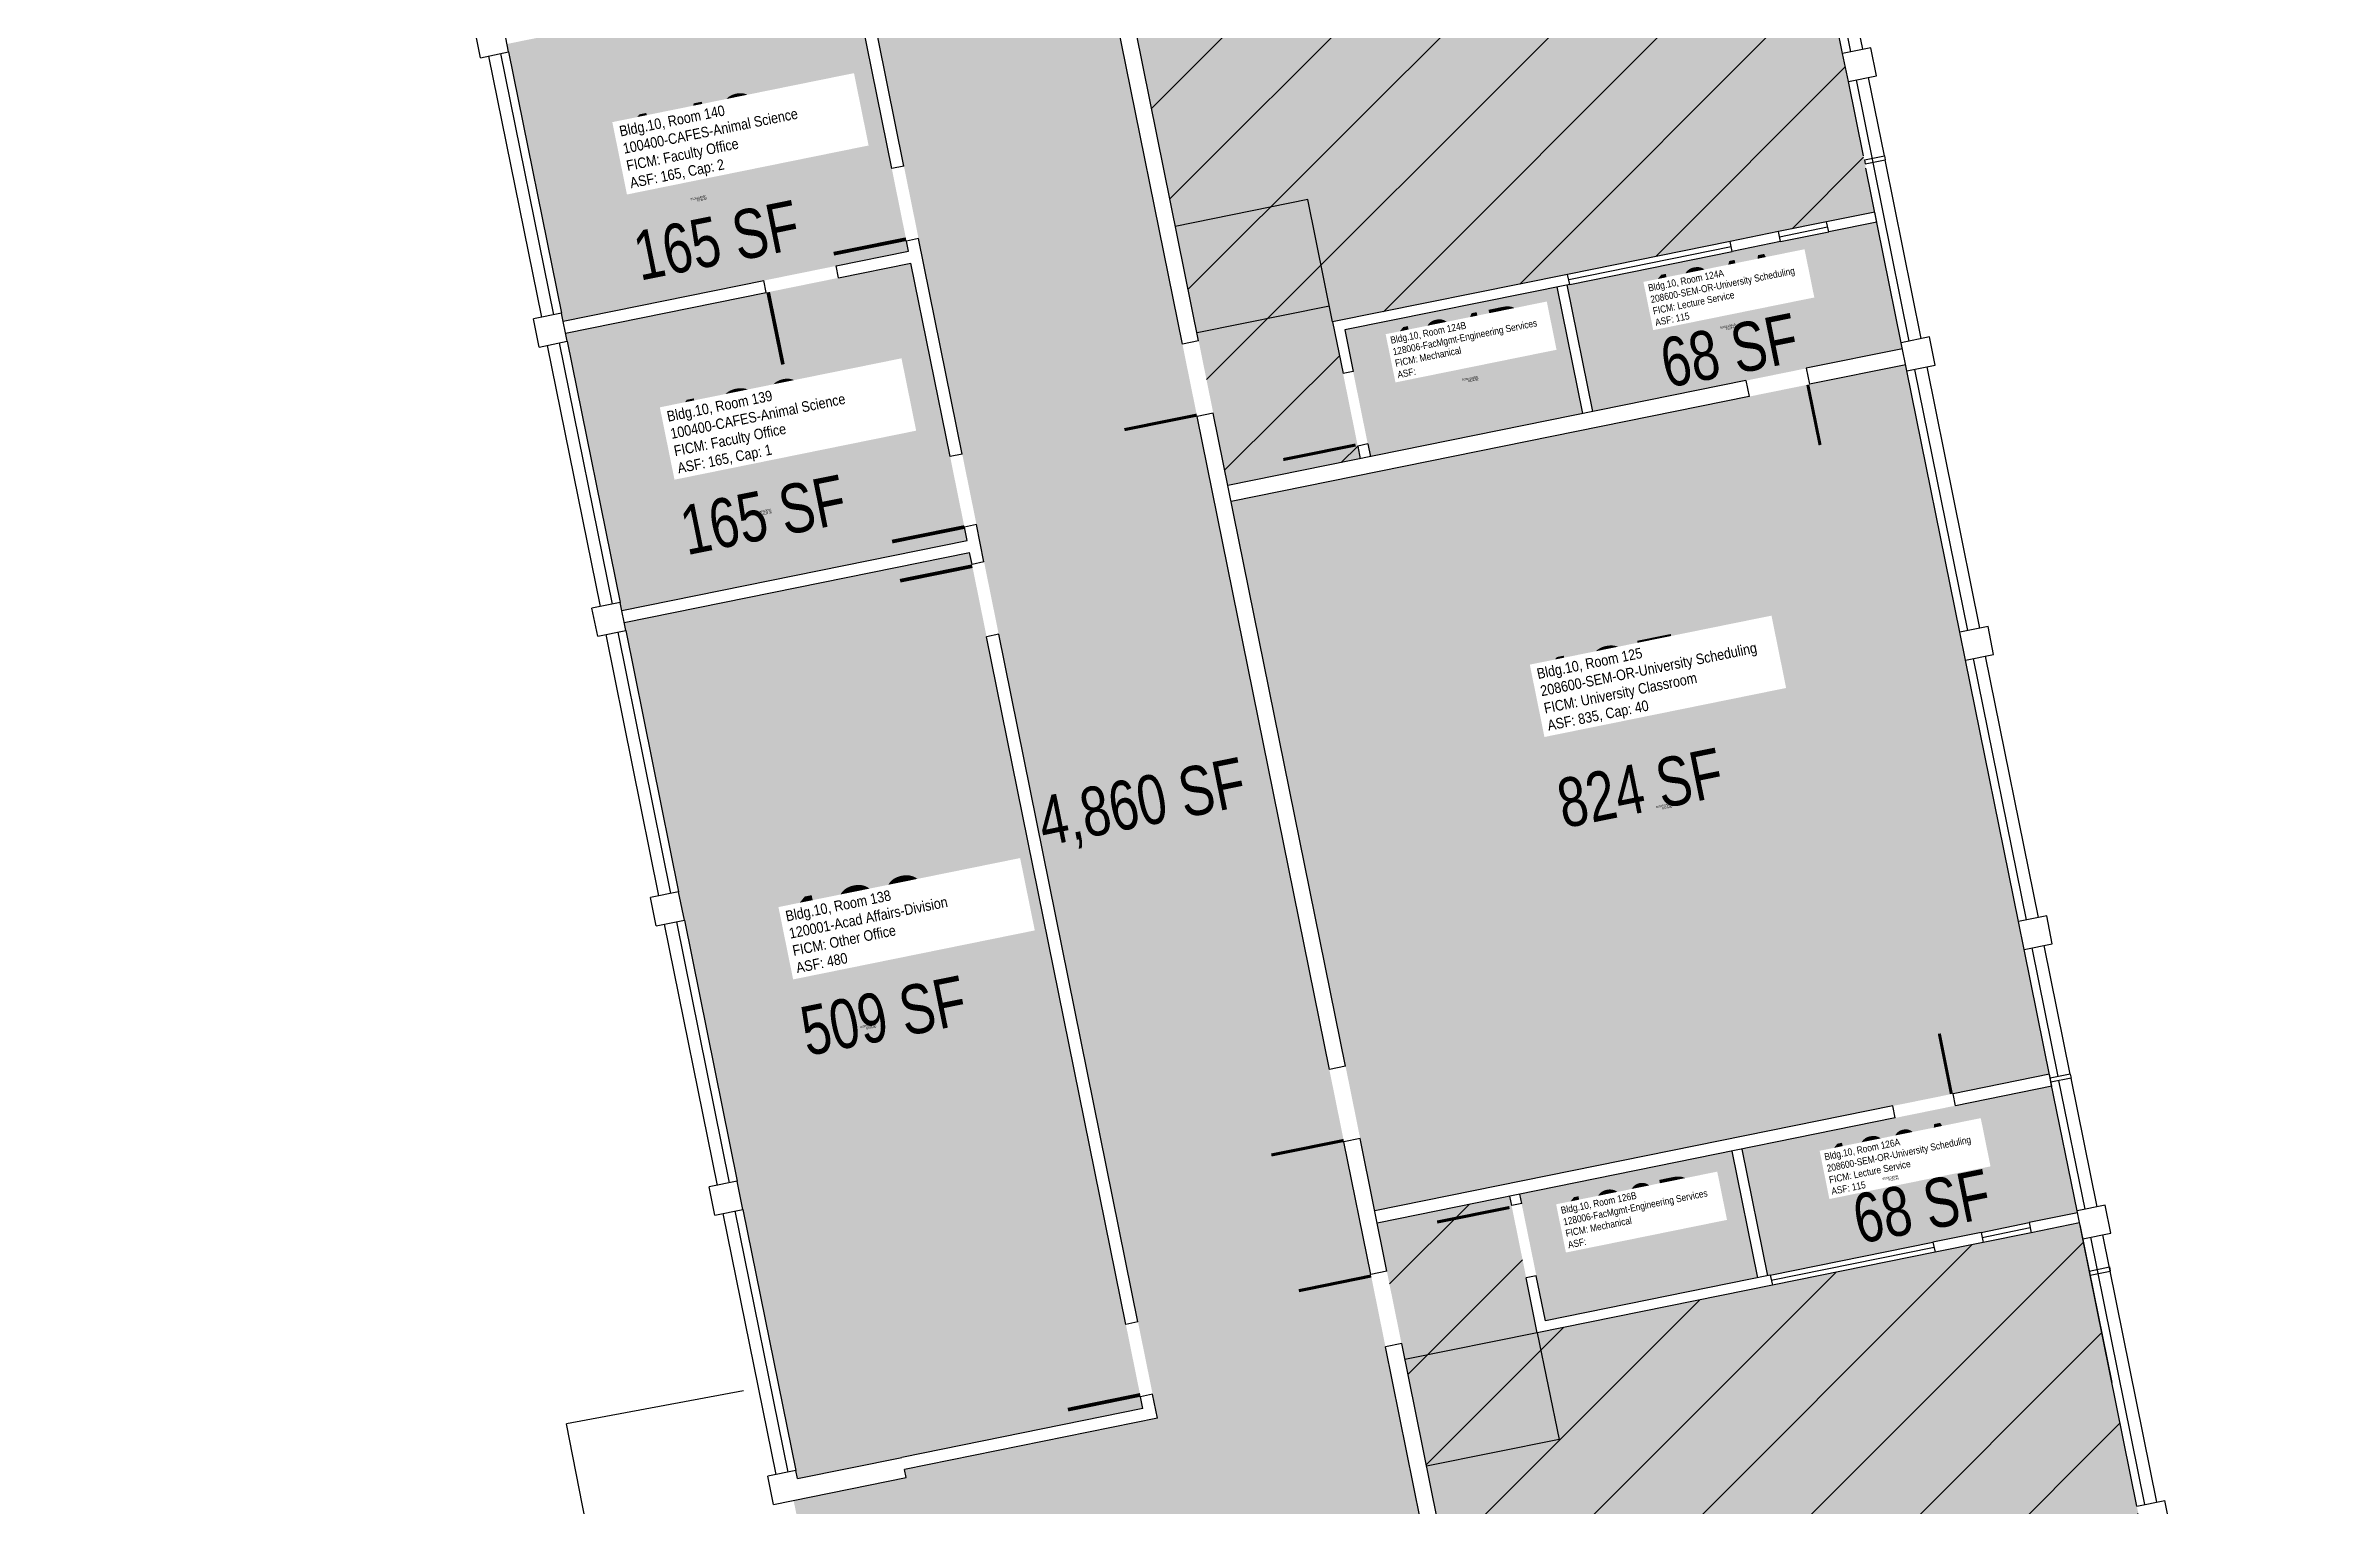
# Model space of a CAD drawing. Header units: inches. Extents: x 69210405 to 69213239, y 27678837 to 27683194.
# Drawn here: x 69210740 to 69211857, y 27680290 to 27681003 of the extents above; entities that cross this region are included whole.
import ezdxf
from ezdxf.enums import TextEntityAlignment as Align

# ---------------------------------------------------------------- set-up
doc = ezdxf.new("R2010")
doc.units = ezdxf.units.IN
doc.header["$LTSCALE"] = 0.25
doc.header["$MEASUREMENT"] = 0
for name, color, linetype in [('A-DOOR', 2, 'CONTINUOUS'), ('A-FLOR', 3, 'CONTINUOUS'), ('A-GLAZ', 1, 'CONTINUOUS'), ('A-IDEN-RNUM', 7, 'CONTINUOUS'), ('A-IDEN-SNUM', 4, 'CONTINUOUS'), ('A-IDEN-VNUM', 4, 'CONTINUOUS'), ('A-SITE', 3, 'CONTINUOUS'), ('A-WALL', 5, 'CONTINUOUS'), ('AREA-TEXT', 3, 'CONTINUOUS'), ('Rooms-Capacity', 4, 'CONTINUOUS'), ('Rooms-Category-Color', 7, 'CONTINUOUS'), ('Rooms-College-Color', 7, 'CONTINUOUS'), ('Rooms-Department-Color', 7, 'CONTINUOUS'), ('Rooms-Division-Color', 7, 'CONTINUOUS'), ('Rooms-Information', 7, 'CONTINUOUS')]:
    doc.layers.add(name, color=color, linetype=linetype)
doc.styles.add('CP_AREA', font='arial.ttf', dxfattribs={"height": 15})
doc.styles.add('CP_ROOMSNUMBER', font='arial.ttf', dxfattribs={"height": 1})
doc.styles.add('CP_ROOMVNUMBER', font='arial.ttf', dxfattribs={"width": 0.85, "height": 0.075})
pattern_1 = [(45, (0, 0), (-26.516504294, 26.516504294), [])]

msp = doc.modelspace()

# ---------------------------------------------------------------- hatches: boundary and pattern name
at = {"layer": 'Rooms-Capacity'}
h = msp.add_hatch(dxfattribs=at)
h.set_pattern_fill('ANSI31', color=256, scale=300, style=0)
h.set_pattern_definition(pattern_1)
h.paths.add_polyline_path([(69211317, 27680788.1), (69211381.6, 27680801.2), (69211368.1, 27680867.9), (69211632.7, 27680921.5), (69211617, 27680998.9), (69211591.2, 27681126.3), (69211588.4, 27681140), (69211562.6, 27681267.5), (69211559.8, 27681281.2), (69211534, 27681408.6), (69211505.8, 27681402.9), (69211504.8, 27681407.8), (69211203.8, 27681346.8)])
h = msp.add_hatch(dxfattribs=at)
h.set_pattern_fill('ANSI31', color=256, scale=300, style=0)
h.set_pattern_definition(pattern_1)
h.paths.add_polyline_path([(69211503, 27679869.8), (69211832.3, 27679936.5), (69211820, 27679997.3), (69211817.2, 27680011), (69211791.4, 27680138.4), (69211788.6, 27680152.1), (69211763.4, 27680276.6), (69211760.6, 27680290.3), (69211732.6, 27680428.5), (69211468, 27680374.9), (69211454.5, 27680441.6), (69211389.8, 27680428.4)])
at = {"layer": 'Rooms-Category-Color', "true_color": 0xadadad}
for points in [[(69211038.4, 27682122.3), (69211056, 27682125.9), (69211040.9, 27682200.4), (69211023.3, 27682196.8), (69211016.2, 27682232.1), (69211035.8, 27682236.1), (69211022.6, 27682300.8), (69211136.3, 27682323.8), (69211134.7, 27682331.7), (69211209.2, 27682346.8), (69212111.9, 27682529.7), (69212115.6, 27682511.6), (69212139.1, 27682516.3), (69212135.4, 27682534.5), (69212751, 27682659.2), (69212748.7, 27682671), (69212868.3, 27682695.2), (69212844.4, 27682812.8), (69210740, 27682386.4), (69210755.5, 27682309.9), (69210759.4, 27682310.7), (69210781.7, 27682200.9), (69210788.4, 27682167.6), (69210906, 27682191.4), (69211007.7, 27681689.7), (69211007.7, 27681689.7), (69211282.6, 27680333.3), (69211159.1, 27680308.2), (69211159.9, 27680304.3), (69211105, 27680293.2), (69211118.5, 27680226.5), (69211173.4, 27680237.6), (69211174.2, 27680233.7), (69211268.3, 27680252.8), (69211272.8, 27680230.2), (69211302.2, 27680236.2), (69211553.2, 27678997.7), (69211666.9, 27679020.8)], [(69211374, 27680864), (69211477.5, 27680885), (69211490.1, 27680823.2), (69211386.5, 27680802.2)], [(69211459.4, 27680442.5), (69211562.9, 27680463.5), (69211575.5, 27680401.7), (69211472, 27680380.8)]]:
    msp.add_hatch(color=253, dxfattribs=at).paths.add_polyline_path(points)
at = {"layer": 'Rooms-Category-Color', "true_color": 0xffff64}
for points in [[(69211317, 27680788.1), (69211381.6, 27680801.2), (69211368.1, 27680867.9), (69211632.7, 27680921.5), (69211617, 27680998.9), (69211591.2, 27681126.3), (69211588.4, 27681140), (69211562.6, 27681267.5), (69211559.8, 27681281.2), (69211534, 27681408.6), (69211505.8, 27681402.9), (69211504.8, 27681407.8), (69211203.8, 27681346.8)], [(69211569.8, 27680839.3), (69211646.2, 27680854.8), (69211645.6, 27680857.8), (69211633.7, 27680916.6), (69211482.4, 27680886), (69211495, 27680824.2)], [(69211318.6, 27680780.3), (69211388.7, 27680434.3), (69211717.9, 27680501), (69211705.6, 27680561.8), (69211702.8, 27680575.5), (69211677, 27680702.9), (69211674.2, 27680716.6), (69211648.4, 27680844.1), (69211647.8, 27680847)], [(69211731.6, 27680433.4), (69211729.6, 27680443.2), (69211725.1, 27680465.8), (69211719.1, 27680495.2), (69211642.7, 27680479.7), (69211567.8, 27680464.5), (69211580.4, 27680402.7)], [(69211503, 27679869.8), (69211832.3, 27679936.5), (69211820, 27679997.3), (69211817.2, 27680011), (69211791.4, 27680138.4), (69211788.6, 27680152.1), (69211763.4, 27680276.6), (69211760.6, 27680290.3), (69211732.6, 27680428.5), (69211468, 27680374.9), (69211454.5, 27680441.6), (69211389.8, 27680428.4)]]:
    msp.add_hatch(color=51, dxfattribs=at).paths.add_polyline_path(points)
at = {"layer": 'Rooms-Category-Color', "true_color": 0xfa9ba3}
for points in [[(69210965.1, 27681003.5), (69210965.9, 27680999.6), (69210991.8, 27680872.2), (69210992.5, 27680868.3), (69211161.1, 27680902.4), (69211133.7, 27681037.7)], [(69210993.7, 27680862.4), (69210994.5, 27680858.5), (69211020.4, 27680731.1), (69211021.1, 27680727.2), (69211189.7, 27680761.3), (69211162.3, 27680896.6)], [(69211190.9, 27680755.4), (69211022.3, 27680721.3), (69211023.1, 27680717.4), (69211048.9, 27680589.9), (69211051.7, 27680576.2), (69211077.5, 27680448.8), (69211080.3, 27680435.1), (69211106.1, 27680307.7), (69211106.9, 27680303.8), (69211157.9, 27680314.1), (69211275.5, 27680337.9)]]:
    msp.add_hatch(color=241, dxfattribs=at).paths.add_polyline_path(points)
at = {"layer": 'Rooms-College-Color', "true_color": 0xadadad}
for points in [[(69211038.4, 27682122.3), (69211056, 27682125.9), (69211040.9, 27682200.4), (69211023.3, 27682196.8), (69211016.2, 27682232.1), (69211035.8, 27682236.1), (69211022.6, 27682300.8), (69211136.3, 27682323.8), (69211134.7, 27682331.7), (69211209.2, 27682346.8), (69212111.9, 27682529.7), (69212115.6, 27682511.6), (69212139.1, 27682516.3), (69212135.4, 27682534.5), (69212751, 27682659.2), (69212748.7, 27682671), (69212868.3, 27682695.2), (69212844.4, 27682812.8), (69210740, 27682386.4), (69210755.5, 27682309.9), (69210759.4, 27682310.7), (69210781.7, 27682200.9), (69210788.4, 27682167.6), (69210906, 27682191.4), (69211007.7, 27681689.7), (69211007.7, 27681689.7), (69211282.6, 27680333.3), (69211159.1, 27680308.2), (69211159.9, 27680304.3), (69211105, 27680293.2), (69211118.5, 27680226.5), (69211173.4, 27680237.6), (69211174.2, 27680233.7), (69211268.3, 27680252.8), (69211272.8, 27680230.2), (69211302.2, 27680236.2), (69211553.2, 27678997.7), (69211666.9, 27679020.8)], [(69211374, 27680864), (69211477.5, 27680885), (69211490.1, 27680823.2), (69211386.5, 27680802.2)], [(69211459.4, 27680442.5), (69211562.9, 27680463.5), (69211575.5, 27680401.7), (69211472, 27680380.8)]]:
    msp.add_hatch(color=253, dxfattribs=at).paths.add_polyline_path(points)
at = {"layer": 'Rooms-College-Color', "true_color": 0xffff64}
for points in [[(69211317, 27680788.1), (69211381.6, 27680801.2), (69211368.1, 27680867.9), (69211632.7, 27680921.5), (69211617, 27680998.9), (69211591.2, 27681126.3), (69211588.4, 27681140), (69211562.6, 27681267.5), (69211559.8, 27681281.2), (69211534, 27681408.6), (69211505.8, 27681402.9), (69211504.8, 27681407.8), (69211203.8, 27681346.8)], [(69211569.8, 27680839.3), (69211646.2, 27680854.8), (69211645.6, 27680857.8), (69211633.7, 27680916.6), (69211482.4, 27680886), (69211495, 27680824.2)], [(69211318.6, 27680780.3), (69211388.7, 27680434.3), (69211717.9, 27680501), (69211705.6, 27680561.8), (69211702.8, 27680575.5), (69211677, 27680702.9), (69211674.2, 27680716.6), (69211648.4, 27680844.1), (69211647.8, 27680847)], [(69211731.6, 27680433.4), (69211729.6, 27680443.2), (69211725.1, 27680465.8), (69211719.1, 27680495.2), (69211642.7, 27680479.7), (69211567.8, 27680464.5), (69211580.4, 27680402.7)], [(69211503, 27679869.8), (69211832.3, 27679936.5), (69211820, 27679997.3), (69211817.2, 27680011), (69211791.4, 27680138.4), (69211788.6, 27680152.1), (69211763.4, 27680276.6), (69211760.6, 27680290.3), (69211732.6, 27680428.5), (69211468, 27680374.9), (69211454.5, 27680441.6), (69211389.8, 27680428.4)]]:
    msp.add_hatch(color=51, dxfattribs=at).paths.add_polyline_path(points)
at = {"layer": 'Rooms-College-Color', "true_color": 0xe3c5e1}
for points in [[(69210965.1, 27681003.5), (69210965.9, 27680999.6), (69210991.8, 27680872.2), (69210992.5, 27680868.3), (69211161.1, 27680902.4), (69211133.7, 27681037.7)], [(69210993.7, 27680862.4), (69210994.5, 27680858.5), (69211020.4, 27680731.1), (69211021.1, 27680727.2), (69211189.7, 27680761.3), (69211162.3, 27680896.6)]]:
    msp.add_hatch(color=254, dxfattribs=at).paths.add_polyline_path(points)
at = {"layer": 'Rooms-College-Color', "true_color": 0x80bc67}
msp.add_hatch(color=83, dxfattribs=at).paths.add_polyline_path([(69211190.9, 27680755.4), (69211022.3, 27680721.3), (69211023.1, 27680717.4), (69211048.9, 27680589.9), (69211051.7, 27680576.2), (69211077.5, 27680448.8), (69211080.3, 27680435.1), (69211106.1, 27680307.7), (69211106.9, 27680303.8), (69211157.9, 27680314.1), (69211275.5, 27680337.9)])
at = {"layer": 'Rooms-Department-Color', "true_color": 0xacacac}
for points in [[(69211038.4, 27682122.3), (69211056, 27682125.9), (69211040.9, 27682200.4), (69211023.3, 27682196.8), (69211016.2, 27682232.1), (69211035.8, 27682236.1), (69211022.6, 27682300.8), (69211136.3, 27682323.8), (69211134.7, 27682331.7), (69211209.2, 27682346.8), (69212111.9, 27682529.7), (69212115.6, 27682511.6), (69212139.1, 27682516.3), (69212135.4, 27682534.5), (69212751, 27682659.2), (69212748.7, 27682671), (69212868.3, 27682695.2), (69212844.4, 27682812.8), (69210740, 27682386.4), (69210755.5, 27682309.9), (69210759.4, 27682310.7), (69210781.7, 27682200.9), (69210788.4, 27682167.6), (69210906, 27682191.4), (69211007.7, 27681689.7), (69211007.7, 27681689.7), (69211282.6, 27680333.3), (69211159.1, 27680308.2), (69211159.9, 27680304.3), (69211105, 27680293.2), (69211118.5, 27680226.5), (69211173.4, 27680237.6), (69211174.2, 27680233.7), (69211268.3, 27680252.8), (69211272.8, 27680230.2), (69211302.2, 27680236.2), (69211553.2, 27678997.7), (69211666.9, 27679020.8)], [(69211374, 27680864), (69211477.5, 27680885), (69211490.1, 27680823.2), (69211386.5, 27680802.2)], [(69211459.4, 27680442.5), (69211562.9, 27680463.5), (69211575.5, 27680401.7), (69211472, 27680380.8)]]:
    msp.add_hatch(color=253, dxfattribs=at).paths.add_polyline_path(points)
at = {"layer": 'Rooms-Department-Color', "true_color": 0x003fff}
for points in [[(69211317, 27680788.1), (69211381.6, 27680801.2), (69211368.1, 27680867.9), (69211632.7, 27680921.5), (69211617, 27680998.9), (69211591.2, 27681126.3), (69211588.4, 27681140), (69211562.6, 27681267.5), (69211559.8, 27681281.2), (69211534, 27681408.6), (69211505.8, 27681402.9), (69211504.8, 27681407.8), (69211203.8, 27681346.8)], [(69211569.8, 27680839.3), (69211646.2, 27680854.8), (69211645.6, 27680857.8), (69211633.7, 27680916.6), (69211482.4, 27680886), (69211495, 27680824.2)], [(69211318.6, 27680780.3), (69211388.7, 27680434.3), (69211717.9, 27680501), (69211705.6, 27680561.8), (69211702.8, 27680575.5), (69211677, 27680702.9), (69211674.2, 27680716.6), (69211648.4, 27680844.1), (69211647.8, 27680847)], [(69211731.6, 27680433.4), (69211729.6, 27680443.2), (69211725.1, 27680465.8), (69211719.1, 27680495.2), (69211642.7, 27680479.7), (69211567.8, 27680464.5), (69211580.4, 27680402.7)], [(69211503, 27679869.8), (69211832.3, 27679936.5), (69211820, 27679997.3), (69211817.2, 27680011), (69211791.4, 27680138.4), (69211788.6, 27680152.1), (69211763.4, 27680276.6), (69211760.6, 27680290.3), (69211732.6, 27680428.5), (69211468, 27680374.9), (69211454.5, 27680441.6), (69211389.8, 27680428.4)]]:
    msp.add_hatch(color=160, dxfattribs=at).paths.add_polyline_path(points)
at = {"layer": 'Rooms-Department-Color', "true_color": 0xe3c5e1}
for points in [[(69210965.1, 27681003.5), (69210965.9, 27680999.6), (69210991.8, 27680872.2), (69210992.5, 27680868.3), (69211161.1, 27680902.4), (69211133.7, 27681037.7)], [(69210993.7, 27680862.4), (69210994.5, 27680858.5), (69211020.4, 27680731.1), (69211021.1, 27680727.2), (69211189.7, 27680761.3), (69211162.3, 27680896.6)]]:
    msp.add_hatch(color=254, dxfattribs=at).paths.add_polyline_path(points)
at = {"layer": 'Rooms-Department-Color', "true_color": 0x62f98f}
msp.add_hatch(color=91, dxfattribs=at).paths.add_polyline_path([(69211190.9, 27680755.4), (69211022.3, 27680721.3), (69211023.1, 27680717.4), (69211048.9, 27680589.9), (69211051.7, 27680576.2), (69211077.5, 27680448.8), (69211080.3, 27680435.1), (69211106.1, 27680307.7), (69211106.9, 27680303.8), (69211157.9, 27680314.1), (69211275.5, 27680337.9)])
at = {"layer": 'Rooms-Division-Color', "true_color": 0xadadad}
for points in [[(69211038.4, 27682122.3), (69211056, 27682125.9), (69211040.9, 27682200.4), (69211023.3, 27682196.8), (69211016.2, 27682232.1), (69211035.8, 27682236.1), (69211022.6, 27682300.8), (69211136.3, 27682323.8), (69211134.7, 27682331.7), (69211209.2, 27682346.8), (69212111.9, 27682529.7), (69212115.6, 27682511.6), (69212139.1, 27682516.3), (69212135.4, 27682534.5), (69212751, 27682659.2), (69212748.7, 27682671), (69212868.3, 27682695.2), (69212844.4, 27682812.8), (69210740, 27682386.4), (69210755.5, 27682309.9), (69210759.4, 27682310.7), (69210781.7, 27682200.9), (69210788.4, 27682167.6), (69210906, 27682191.4), (69211007.7, 27681689.7), (69211007.7, 27681689.7), (69211282.6, 27680333.3), (69211159.1, 27680308.2), (69211159.9, 27680304.3), (69211105, 27680293.2), (69211118.5, 27680226.5), (69211173.4, 27680237.6), (69211174.2, 27680233.7), (69211268.3, 27680252.8), (69211272.8, 27680230.2), (69211302.2, 27680236.2), (69211553.2, 27678997.7), (69211666.9, 27679020.8)], [(69211374, 27680864), (69211477.5, 27680885), (69211490.1, 27680823.2), (69211386.5, 27680802.2)], [(69211459.4, 27680442.5), (69211562.9, 27680463.5), (69211575.5, 27680401.7), (69211472, 27680380.8)]]:
    msp.add_hatch(color=253, dxfattribs=at).paths.add_polyline_path(points)
at = {"layer": 'Rooms-Division-Color', "true_color": 0x003fff}
for points in [[(69211317, 27680788.1), (69211381.6, 27680801.2), (69211368.1, 27680867.9), (69211632.7, 27680921.5), (69211617, 27680998.9), (69211591.2, 27681126.3), (69211588.4, 27681140), (69211562.6, 27681267.5), (69211559.8, 27681281.2), (69211534, 27681408.6), (69211505.8, 27681402.9), (69211504.8, 27681407.8), (69211203.8, 27681346.8)], [(69211569.8, 27680839.3), (69211646.2, 27680854.8), (69211645.6, 27680857.8), (69211633.7, 27680916.6), (69211482.4, 27680886), (69211495, 27680824.2)], [(69211318.6, 27680780.3), (69211388.7, 27680434.3), (69211717.9, 27680501), (69211705.6, 27680561.8), (69211702.8, 27680575.5), (69211677, 27680702.9), (69211674.2, 27680716.6), (69211648.4, 27680844.1), (69211647.8, 27680847)], [(69211731.6, 27680433.4), (69211729.6, 27680443.2), (69211725.1, 27680465.8), (69211719.1, 27680495.2), (69211642.7, 27680479.7), (69211567.8, 27680464.5), (69211580.4, 27680402.7)], [(69211503, 27679869.8), (69211832.3, 27679936.5), (69211820, 27679997.3), (69211817.2, 27680011), (69211791.4, 27680138.4), (69211788.6, 27680152.1), (69211763.4, 27680276.6), (69211760.6, 27680290.3), (69211732.6, 27680428.5), (69211468, 27680374.9), (69211454.5, 27680441.6), (69211389.8, 27680428.4)]]:
    msp.add_hatch(color=160, dxfattribs=at).paths.add_polyline_path(points)
at = {"layer": 'Rooms-Division-Color', "true_color": 0xe3c5e1}
for points in [[(69210965.1, 27681003.5), (69210965.9, 27680999.6), (69210991.8, 27680872.2), (69210992.5, 27680868.3), (69211161.1, 27680902.4), (69211133.7, 27681037.7)], [(69210993.7, 27680862.4), (69210994.5, 27680858.5), (69211020.4, 27680731.1), (69211021.1, 27680727.2), (69211189.7, 27680761.3), (69211162.3, 27680896.6)]]:
    msp.add_hatch(color=254, dxfattribs=at).paths.add_polyline_path(points)
at = {"layer": 'Rooms-Division-Color', "true_color": 0x62f98f}
msp.add_hatch(color=91, dxfattribs=at).paths.add_polyline_path([(69211190.9, 27680755.4), (69211022.3, 27680721.3), (69211023.1, 27680717.4), (69211048.9, 27680589.9), (69211051.7, 27680576.2), (69211077.5, 27680448.8), (69211080.3, 27680435.1), (69211106.1, 27680307.7), (69211106.9, 27680303.8), (69211157.9, 27680314.1), (69211275.5, 27680337.9)])

# ---------------------------------------------------------------- linework, layer by layer
at = {"layer": 'A-DOOR'}
for points in [[(69211159.9, 27680908.3, 1.8, 1.8, 0), (69211124.6, 27680901.2, 0, 0, 0), (69211124.8, 27680900.3, 0, 0, -0.414214), (69211152.9, 27680942.7, 0, 0, -0.414214)], [(69211092.6, 27680882.4, 1.8, 1.8, 0), (69211099.8, 27680847.2, 0, 0, 0), (69211098.9, 27680847, 0, 0, 0.414214), (69211127, 27680889.4, 0, 0, 0.414214)], [(69211301.8, 27680822.5, 1.5, 1.5, 0), (69211266.5, 27680815.4, 0, 0, 0), (69211266.7, 27680814.7, 0, 0, -0.414214), (69211294.8, 27680857.1, 0, 0, -0.414214)], [(69211379.3, 27680807.9, 1.5, 1.5, 0), (69211344, 27680800.8, 0, 0, 0), (69211344.1, 27680800, 0, 0, -0.414214), (69211372.3, 27680842.5, 0, 0, -0.414214)], [(69211600, 27680837.3, 1.5, 1.5, 0), (69211606, 27680807.9, 0, 0, 0), (69211606.7, 27680808.1, 0, 0, -0.414214), (69211571.4, 27680831.5, 0, 0, -0.414214)], [(69211188.4, 27680767.9, 1.8, 1.8, 0), (69211153.1, 27680760.8, 0, 0, 0), (69211153.3, 27680759.9, 0, 0, -0.414214), (69211181.4, 27680802.3, 0, 0, -0.414214)], [(69211192.2, 27680748.8, 1.8, 1.8, 0), (69211157, 27680741.7, 0, 0, 0), (69211156.8, 27680742.5, 0, 0, 0.414214), (69211199.2, 27680714.4, 0, 0, 0.414214)], [(69211670.1, 27680491.4, 1.5, 1.5, 0), (69211664.2, 27680520.8, 0, 0, 0), (69211664.9, 27680520.9, 0, 0, 0.414214), (69211641.5, 27680485.6, 0, 0, 0.414214)], [(69211373.5, 27680468.7, 1.5, 1.5, 0), (69211338.2, 27680461.6, 0, 0, 0), (69211338.3, 27680460.9, 0, 0, -0.414214), (69211366.5, 27680503.3, 0, 0, -0.414214)], [(69211454.4, 27680436, 1.5, 1.5, 0), (69211419.1, 27680428.9, 0, 0, 0), (69211419, 27680429.6, 0, 0, 0.414214), (69211461.4, 27680401.5, 0, 0, 0.414214)], [(69211386.9, 27680402.6, 1.5, 1.5, 0), (69211351.6, 27680395.4, 0, 0, 0), (69211351.4, 27680396.2, 0, 0, 0.414214), (69211393.9, 27680368, 0, 0, 0.414214)], [(69211274.2, 27680344.6, 1.8, 1.8, 0), (69211238.9, 27680337.4, 0, 0, 0), (69211239.1, 27680336.5, 0, 0, -0.414214), (69211267.2, 27680379, 0, 0, -0.414214)]]:
    msp.add_lwpolyline(points, format="xyseb", dxfattribs=at)
at = {"layer": 'A-FLOR'}
for p, q in [((69211356, 27680927.6), (69211291.3, 27680914.5)), ((69211368.1, 27680867.9), (69211356, 27680927.6)), ((69211366.6, 27680875.7), (69211301.9, 27680862.6)), ((69211468, 27680374.9), (69211403.4, 27680361.8)), ((69211468, 27680374.9), (69211478.6, 27680322.9)), ((69211478.6, 27680322.9), (69211413.9, 27680309.8))]:
    msp.add_line(p, q, dxfattribs=at)
at = {"layer": 'A-GLAZ'}
for p, q in [((69211617, 27680998.9), (69211591.2, 27681126.3)), ((69211621, 27680999.7), (69211595.1, 27681127.1)), ((69211626.8, 27681000.9), (69211601, 27681128.3)), ((69210956.1, 27680997.6), (69210982, 27680870.2)), ((69210962, 27680998.8), (69210987.8, 27680871.4)), ((69210965.9, 27680999.6), (69210991.8, 27680872.2)), ((69211627.2, 27680948.9), (69211619.8, 27680985.2)), ((69211649.5, 27680858.6), (69211623.7, 27680986)), ((69211637.4, 27680948.9), (69211629.6, 27680987.2)), ((69211645.6, 27680857.8), (69211628.4, 27680943)), ((69211655.4, 27680859.8), (69211637.8, 27680947)), ((69211562.1, 27680907.2), (69211482.8, 27680891.1)), ((69211609.2, 27680916.8), (69211585.7, 27680912)), ((69211586.2, 27680909.5), (69211609.7, 27680914.3)), ((69211586.7, 27680907.1), (69211610.2, 27680911.9)), ((69211483.3, 27680888.7), (69211562.6, 27680904.8)), ((69211483.8, 27680886.2), (69211563.1, 27680902.3)), ((69210984.7, 27680856.5), (69211010.6, 27680729.1)), ((69210990.6, 27680857.7), (69211016.4, 27680730.3)), ((69210994.5, 27680858.5), (69211020.4, 27680731.1)), ((69211674.2, 27680716.6), (69211648.4, 27680844.1)), ((69211678.1, 27680717.4), (69211652.3, 27680844.8)), ((69211684, 27680718.6), (69211658.2, 27680846)), ((69211023.1, 27680717.4), (69211048.9, 27680589.9)), ((69211013.3, 27680715.4), (69211039.1, 27680588)), ((69211019.2, 27680716.6), (69211045, 27680589.2)), ((69211702.8, 27680575.5), (69211677, 27680702.9)), ((69211706.7, 27680576.3), (69211680.9, 27680703.7)), ((69211712.6, 27680577.5), (69211686.8, 27680704.9)), ((69211041.9, 27680574.2), (69211067.7, 27680446.8)), ((69211047.8, 27680575.4), (69211073.6, 27680448)), ((69211051.7, 27680576.2), (69211077.5, 27680448.8)), ((69211718.3, 27680499.1), (69211705.6, 27680561.8)), ((69211722.2, 27680499.9), (69211709.5, 27680562.6)), ((69211728.1, 27680501.1), (69211715.4, 27680563.8)), ((69211731.4, 27680434.4), (69211718.7, 27680497.1)), ((69211735.3, 27680435.2), (69211722.6, 27680497.9)), ((69211741.2, 27680436.4), (69211728.5, 27680499.1)), ((69211077.5, 27680448.8), (69211077.5, 27680448.8)), ((69211070.5, 27680433.1), (69211096.3, 27680305.7)), ((69211076.4, 27680434.3), (69211102.2, 27680306.9)), ((69211080.3, 27680435.1), (69211106.1, 27680307.7)), ((69211684.6, 27680423.8), (69211708.1, 27680428.6)), ((69211732.8, 27680427.6), (69211748.4, 27680350.6)), ((69211581.7, 27680403), (69211661.1, 27680419.1)), ((69211582.2, 27680400.5), (69211661.6, 27680416.6)), ((69211685.1, 27680421.4), (69211708.6, 27680426.2)), ((69211709.1, 27680423.7), (69211685.6, 27680418.9)), ((69211760.6, 27680290.3), (69211734.2, 27680420.7)), ((69211764.5, 27680291.1), (69211738.1, 27680421.5)), ((69211770.4, 27680292.3), (69211744, 27680422.7)), ((69211662.1, 27680414.2), (69211582.7, 27680398.1))]:
    msp.add_line(p, q, dxfattribs=at)
at = {"layer": 'A-SITE'}
for p in [(69211080.6, 27680346.6), (69211058.5, 27680006.6)]:
    msp.add_line(p, (69210994.1, 27680330.4), dxfattribs=at)
at = {"layer": 'A-WALL'}
for p, q in [((69211294.8, 27680857.1), (69211204.2, 27681304)), ((69211302.7, 27680858.7), (69211212.1, 27681305.6)), ((69211158.8, 27680943.9), (69211137.4, 27681049.8)), ((69211152.9, 27680942.7), (69211133.7, 27681037.7)), ((69210952.2, 27680996.8), (69210949.4, 27681010.6)), ((69210965.9, 27680999.6), (69210963.2, 27681013.3)), ((69210952.2, 27680996.8), (69210965.9, 27680999.6)), ((69211630.8, 27681001.7), (69211617, 27680998.9)), ((69211619.8, 27680985.2), (69211617, 27680998.9)), ((69211633.5, 27680988), (69211630.8, 27681001.7)), ((69211619.8, 27680985.2), (69211633.5, 27680988)), ((69211158.8, 27680943.9), (69211152.9, 27680942.7)), ((69211627.6, 27680947), (69211637.4, 27680948.9)), ((69211627.6, 27680947), (69211628, 27680945)), ((69211628, 27680945), (69211637.8, 27680947)), ((69211637.4, 27680948.9), (69211637.8, 27680947)), ((69211632.7, 27680921.5), (69211609.2, 27680916.8)), ((69211633.7, 27680916.6), (69211632.7, 27680921.5)), ((69211166, 27680908.6), (69211160.1, 27680907.4)), ((69211161.1, 27680902.4), (69211160.1, 27680907.4)), ((69211187.3, 27680803.5), (69211166, 27680908.6)), ((69211585.7, 27680912), (69211562.1, 27680907.2)), ((69211563.1, 27680902.3), (69211562.1, 27680907.2)), ((69211586.7, 27680907.1), (69211563.1, 27680902.3)), ((69211586.7, 27680907.1), (69211585.7, 27680912)), ((69211610.2, 27680911.9), (69211609.2, 27680916.8)), ((69211633.7, 27680916.6), (69211610.2, 27680911.9)), ((69211125.8, 27680895.3), (69211161.1, 27680902.4)), ((69211127, 27680889.4), (69211162.3, 27680896.6)), ((69211181.4, 27680802.3), (69211162.3, 27680896.6)), ((69210992.5, 27680868.3), (69211090.5, 27680888.1)), ((69211091.7, 27680882.3), (69211090.5, 27680888.1)), ((69211127, 27680889.4), (69211125.8, 27680895.3)), ((69211482.8, 27680891.1), (69211368.1, 27680867.9)), ((69211483.8, 27680886.2), (69211374, 27680864)), ((69211477.5, 27680885), (69211490.1, 27680823.2)), ((69211482.4, 27680886), (69211495, 27680824.2)), ((69211483.8, 27680886.2), (69211482.8, 27680891.1)), ((69210993.7, 27680862.4), (69211091.7, 27680882.3)), ((69210991.8, 27680872.2), (69210978, 27680869.4)), ((69210980.8, 27680855.7), (69210978, 27680869.4)), ((69210994.5, 27680858.5), (69210991.8, 27680872.2)), ((69211368.1, 27680867.9), (69211373.2, 27680842.7)), ((69211374, 27680864), (69211378.1, 27680843.7)), ((69210980.8, 27680855.7), (69210994.5, 27680858.5)), ((69211302.7, 27680858.7), (69211294.8, 27680857.1)), ((69211646.2, 27680854.8), (69211599.2, 27680845.3)), ((69211659.4, 27680860.6), (69211645.6, 27680857.8)), ((69211648.4, 27680844.1), (69211645.6, 27680857.8)), ((69211662.1, 27680846.8), (69211659.4, 27680860.6)), ((69211378.1, 27680843.7), (69211373.2, 27680842.7)), ((69211599.2, 27680845.3), (69211600.8, 27680837.5)), ((69211647.8, 27680847), (69211600.8, 27680837.5)), ((69211648.4, 27680844.1), (69211662.1, 27680846.8)), ((69211569.8, 27680839.3), (69211317, 27680788.1)), ((69211571.4, 27680831.5), (69211318.6, 27680780.3)), ((69211569.8, 27680839.3), (69211571.4, 27680831.5)), ((69211309.8, 27680823.4), (69211301.9, 27680821.8)), ((69211366.5, 27680503.3), (69211301.9, 27680821.8)), ((69211374.4, 27680504.9), (69211309.8, 27680823.4)), ((69211385.3, 27680808.4), (69211380.4, 27680807.4)), ((69211380.4, 27680807.4), (69211381.6, 27680801.2)), ((69211385.3, 27680808.4), (69211386.5, 27680802.2)), ((69211187.3, 27680803.5), (69211181.4, 27680802.3)), ((69211194.2, 27680769.1), (69211188.4, 27680767.9)), ((69211189.7, 27680761.3), (69211188.4, 27680767.9)), ((69211197.9, 27680750.9), (69211194.2, 27680769.1)), ((69211021.1, 27680727.2), (69211189.7, 27680761.3)), ((69211022.3, 27680721.3), (69211190.9, 27680755.4)), ((69211192.1, 27680749.7), (69211190.9, 27680755.4)), ((69211197.9, 27680750.9), (69211192.1, 27680749.7)), ((69211020.4, 27680731.1), (69211006.6, 27680728.3)), ((69211009.4, 27680714.6), (69211006.6, 27680728.3)), ((69211023.1, 27680717.4), (69211020.4, 27680731.1)), ((69211009.4, 27680714.6), (69211023.1, 27680717.4)), ((69211688, 27680719.4), (69211674.2, 27680716.6)), ((69211690.7, 27680705.7), (69211688, 27680719.4)), ((69211205.1, 27680715.6), (69211199.2, 27680714.4)), ((69211267.2, 27680379), (69211199.2, 27680714.4)), ((69211273.1, 27680380.2), (69211205.1, 27680715.6)), ((69211677, 27680702.9), (69211674.2, 27680716.6)), ((69211677, 27680702.9), (69211690.7, 27680705.7)), ((69211048.9, 27680589.9), (69211035.2, 27680587.2)), ((69211038, 27680573.4), (69211035.2, 27680587.2)), ((69211051.7, 27680576.2), (69211048.9, 27680589.9)), ((69211038, 27680573.4), (69211051.7, 27680576.2)), ((69211716.6, 27680578.3), (69211702.8, 27680575.5)), ((69211705.6, 27680561.8), (69211702.8, 27680575.5)), ((69211719.3, 27680564.6), (69211716.6, 27680578.3)), ((69211705.6, 27680561.8), (69211719.3, 27680564.6)), ((69211374.4, 27680504.9), (69211366.5, 27680503.3)), ((69211717.9, 27680501), (69211670.9, 27680491.5)), ((69211719.1, 27680495.2), (69211672.1, 27680485.6)), ((69211719.1, 27680495.2), (69211717.9, 27680501)), ((69211728.1, 27680501.1), (69211718.3, 27680499.1)), ((69211718.7, 27680497.1), (69211718.3, 27680499.1)), ((69211728.5, 27680499.1), (69211718.7, 27680497.1)), ((69211728.1, 27680501.1), (69211728.5, 27680499.1)), ((69211641.5, 27680485.6), (69211388.7, 27680434.3)), ((69211642.7, 27680479.7), (69211641.5, 27680485.6)), ((69211672.1, 27680485.6), (69211670.9, 27680491.5)), ((69211642.7, 27680479.7), (69211389.8, 27680428.4)), ((69211381.5, 27680469.6), (69211373.6, 27680468)), ((69211386.7, 27680403.3), (69211373.6, 27680468)), ((69211394.6, 27680404.9), (69211381.5, 27680469.6)), ((69211562.9, 27680463.5), (69211575.5, 27680401.7)), ((69211567.8, 27680464.5), (69211580.4, 27680402.7)), ((69211077.5, 27680448.8), (69211063.8, 27680446)), ((69211080.3, 27680435.1), (69211077.5, 27680448.8)), ((69211066.6, 27680432.3), (69211063.8, 27680446)), ((69211455.5, 27680437), (69211454.5, 27680441.6)), ((69211460.4, 27680438), (69211455.5, 27680437)), ((69211460.4, 27680438), (69211459.4, 27680442.5)), ((69211066.6, 27680432.3), (69211080.3, 27680435.1)), ((69211731.6, 27680433.4), (69211708.1, 27680428.6)), ((69211708.1, 27680428.6), (69211709.1, 27680423.7)), ((69211732.6, 27680428.5), (69211709.1, 27680423.7)), ((69211745.1, 27680437.2), (69211731.4, 27680434.4)), ((69211734.2, 27680420.7), (69211731.4, 27680434.4)), ((69211747.9, 27680423.5), (69211745.1, 27680437.2)), ((69211684.6, 27680423.8), (69211661.1, 27680419.1)), ((69211661.1, 27680419.1), (69211662.1, 27680414.2)), ((69211685.6, 27680418.9), (69211662.1, 27680414.2)), ((69211684.6, 27680423.8), (69211685.6, 27680418.9)), ((69211734.2, 27680420.7), (69211747.9, 27680423.5)), ((69211394.6, 27680404.9), (69211386.7, 27680403.3)), ((69211737.4, 27680405), (69211747.2, 27680407)), ((69211737.4, 27680405), (69211737.8, 27680403)), ((69211737.8, 27680403), (69211747.6, 27680405)), ((69211747.2, 27680407), (69211747.6, 27680405)), ((69211467.5, 27680402.7), (69211462.6, 27680401.7)), ((69211468, 27680374.9), (69211462.6, 27680401.7)), ((69211472, 27680380.8), (69211467.5, 27680402.7)), ((69211582.7, 27680398.1), (69211468, 27680374.9)), ((69211581.7, 27680403), (69211472, 27680380.8)), ((69211581.7, 27680403), (69211582.7, 27680398.1)), ((69211273.1, 27680380.2), (69211267.2, 27680379)), ((69211401.8, 27680369.6), (69211393.9, 27680368)), ((69211483.2, 27679927), (69211393.9, 27680368)), ((69211491.1, 27679928.6), (69211401.8, 27680369.6)), ((69211275.5, 27680337.9), (69211157.9, 27680314.1)), ((69211280.2, 27680344.9), (69211274.3, 27680343.7)), ((69211275.5, 27680337.9), (69211274.3, 27680343.7)), ((69211282.6, 27680333.3), (69211280.2, 27680344.9)), ((69211282.6, 27680333.3), (69211159.1, 27680308.2)), ((69211106.1, 27680307.7), (69211092.4, 27680304.9)), ((69211095.2, 27680291.2), (69211092.4, 27680304.9)), ((69211095.2, 27680291.2), (69211159.9, 27680304.3)), ((69211106.9, 27680303.8), (69211106.1, 27680307.7)), ((69211106.9, 27680303.8), (69211157.9, 27680314.1)), ((69211159.9, 27680304.3), (69211159.1, 27680308.2)), ((69211760.6, 27680290.3), (69211774.3, 27680293.1)), ((69211777.1, 27680279.4), (69211774.3, 27680293.1))]:
    msp.add_line(p, q, dxfattribs=at)

# ---------------------------------------------------------------- texts
at = {"layer": 'A-IDEN-RNUM', "style": 'CP_ROOMSNUMBER', "width": 0.85}
for s, p in [('0140-00', (69211060.3, 27680927.6)), ('0124-A0', (69211562.6, 27680865)), ('0124-B0', (69211436.8, 27680839.5)), ('0139-00', (69211092.1, 27680774.7)), ('0125-00', (69211531.4, 27680631.1)), ('0138-00', (69211142.9, 27680523.8)), ('0126-A0', (69211642, 27680449.8)), ('0126-B0', (69211513.4, 27680423.7))]:
    msp.add_text(s, height=1, rotation=11.46, dxfattribs=at).set_placement(p, align=Align.MIDDLE_CENTER)
at = {"layer": 'A-IDEN-SNUM', "style": 'CP_ROOMSNUMBER', "width": 0.85}
for s, p in [('0100014000', (69211058.5, 27680928.5)), ('01000124A0', (69211560.9, 27680865.9)), ('01000124B0', (69211435, 27680840.4)), ('0100013900', (69211090.4, 27680775.6)), ('0100012500', (69211529.6, 27680632)), ('0100013800', (69211141.2, 27680524.7)), ('01000126A0', (69211640.3, 27680450.7)), ('01000126B0', (69211511.7, 27680424.6))]:
    msp.add_text(s, height=1, rotation=11.46, dxfattribs=at).set_placement(p, align=Align.MIDDLE_CENTER)
at = {"layer": 'A-IDEN-VNUM', "style": 'CP_ROOMVNUMBER', "width": 0.85}
for s, height, p in [('140', 36, (69211057.4, 27680956.4)), ('124A', 24, (69211556.2, 27680884.3)), ('124B', 24, (69211430.3, 27680858.8)), ('139', 36, (69211080.6, 27680817.2)), ('125', 36, (69211505.2, 27680691.7)), ('138', 36, (69211138.1, 27680574.9)), ('126A', 24, (69211642.2, 27680460.5)), ('126B', 24, (69211513.6, 27680434.4))]:
    msp.add_text(s, height=height, rotation=11.4551, dxfattribs=at).set_placement(p, align=Align.MIDDLE_CENTER)
at = {"layer": 'AREA-TEXT', "style": 'CP_AREA', "width": 0.75}
for s, p in [('165 SF', (69211067.4, 27680907.8)), ('68 SF', (69211561.7, 27680854.1)), ('165 SF', (69211090.2, 27680773.9)), ('4,860 SF', (69211274.9, 27680634)), ('824 SF', (69211518.2, 27680640.7)), ('509 SF', (69211148.9, 27680529.6)), ('68 SF', (69211655.6, 27680436.6))]:
    msp.add_text(s, height=24, rotation=11.4551, dxfattribs=at).set_placement(p, align=Align.MIDDLE_CENTER)

# ---------------------------------------------------------------- next in the draw order: texts
at = {"layer": 'Rooms-Information', "attachment_point": 7, "rotation": 11.4551, "style": 'CP_ROOMVNUMBER', "bg_fill": 3, "box_fill_scale": 1.5, "bg_fill_color": 256, "bg_fill_true_color": 13158600, "bg_fill_transparency": 0}
for s, insert, char_height, width in [('Bldg.10, Room 140^M^J100400-CAFES-Animal Science^M^JFICM: Faculty Office^M^JASF: 165, Cap: 2', (69211026, 27680931.6), 5.143, 115.2), ('Bldg.10, Room 124A^M^J208600-SEM-OR-University Scheduling^M^JFICM: Lecture Service^M^JASF: 115', (69211525.9, 27680865.9), 3.429, 76.8), ('Bldg.10, Room 124B^M^J128006-FacMgmt-Engineering Services^M^JFICM: Mechanical^M^JASF: ', (69211400.1, 27680840.4), 3.429, 76.8), ('Bldg.10, Room 139^M^J100400-CAFES-Animal Science^M^JFICM: Faculty Office^M^JASF: 165, Cap: 1', (69211049.2, 27680792.5), 5.143, 115.2), ('Bldg.10, Room 125^M^J208600-SEM-OR-University Scheduling^M^JFICM: University Classroom^M^JASF: 835, Cap: 40', (69211473.8, 27680667), 5.1429, 115.2), ('Bldg.10, Room 138^M^J120001-Acad Affairs-Division^M^JFICM: Other Office^M^JASF: 480', (69211106.8, 27680550.2), 5.143, 115.2), ('Bldg.10, Room 126A^M^J208600-SEM-OR-University Scheduling^M^JFICM: Lecture Service^M^JASF: 115', (69211611.9, 27680442.1), 3.429, 76.8), ('Bldg.10, Room 126B^M^J128006-FacMgmt-Engineering Services^M^JFICM: Mechanical^M^JASF: ', (69211483.3, 27680416), 3.429, 76.8)]:
    msp.add_mtext(s, dxfattribs=dict(at, insert=insert, char_height=char_height, width=width))

doc.saveas('drawing.dxf')
